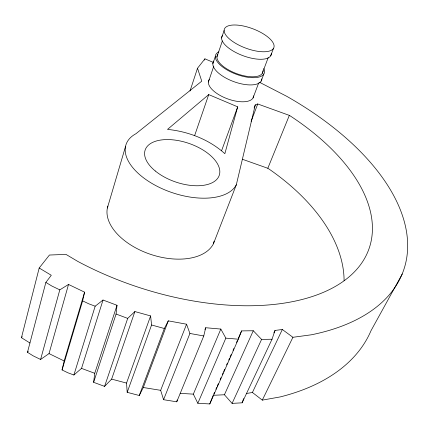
<?xml version="1.0" encoding="UTF-8"?>
<svg xmlns="http://www.w3.org/2000/svg" width="429" height="429" viewBox="0 0 429 429"><rect width="100%" height="100%" fill="white"/><g stroke="black" fill="none" stroke-linecap="round" stroke-linejoin="round"><path stroke-width="0.64" d="M259.502 82.282L286.69 96.289A251.533 134.626 18.7 0 1 311.304 334.802L292.916 337.291L282.33 329.504L275.021 330.443L272.029 339.221L261.583 339.419L253.271 330.743L241.597 330.904L238.336 339.2L209.776 403.941L197.833 403.281L225.842 338.143L220.833 329.07L205.695 327.729L203.764 335.971L176.753 401.807L163.572 399.699L189.908 333.456L186.556 324.211L168.297 320.849L143.297 387.505L139.269 395.506L127.188 392.326L151.576 324.989L150.606 315.932L134.883 311.561L111.637 379.123L104.579 386.379L93.613 382.314L116.077 314.033L117.01 305.282L103.019 300.032L95.168 306.204L73.885 375.005L67.798 372.753L62.055 369.948L64.162 360.971L84.599 292.176L68.522 284.448L59.803 289.865L40.589 359.47L33.124 355.823L27.483 352.306L45.86 282.416L51.282 275.279L39.189 268.002L49.437 255.035L65.986 254.397L77.821 261.433A209.497 111.218 18.7 0 0 341.709 282.459A209.497 111.218 18.7 0 0 290.894 116.345L289.339 115.385L257.738 103.968L255.276 104.907L254.097 108.028M93.613 382.314L94.745 373.294L117.01 305.282M62.055 369.948L82.62 300.852L84.599 292.176M107.867 206.092A56.14 32.652 18.3 0 0 148.868 253.754A56.14 32.652 18.3 0 0 213.444 243.758L236.32 184.792L255.276 104.907M176.753 401.807L177.209 399.978M213.444 243.758L214.092 241.178M29.966 343.002L21.45 337.709L39.189 268.002M237.698 106.853L224.855 153.684C209.223 139.543 188.369 131.483 167.524 129.392L208.719 94.6L237.698 106.853L221.578 150.735M40.589 359.47L49.024 353.593L68.522 284.448M107.368 208.017L125.515 146.579M73.885 375.005L81.531 368.393L103.019 300.032M190.009 91.002L197.512 68.238L204.923 58.837L213.545 62.478M204.51 60.092L204.923 58.837M212.838 63.749L215.299 56.489M221.568 38.004L224.115 30.475M104.579 386.379L127.697 318.388L134.883 311.561M208.371 82.057L213.808 66.071M216.908 56.966L222.351 40.959M194.605 135.687L208.719 94.6M209.776 403.941L213.208 395.313L224.426 394.75L232.089 403.378L242.133 402.815L243.634 398.562M127.188 392.326L126.534 383.07L150.606 315.932M139.269 395.506L164.334 328.517L168.297 320.849M253.046 97.962L258.698 82.931M262.323 73.284L268.205 57.631M261.17 81.07L263.856 73.933M270.704 55.781L273.493 48.391A26.421 10.301 20.6 0 0 241.688 25.67A26.421 10.301 20.6 0 0 232.153 41.093A26.421 10.301 20.6 0 0 273.493 48.391M251.104 121.391L257.738 103.968M163.572 399.699L160.661 390.326L186.556 324.211M344.09 280.7A199.791 118.061 18.1 0 0 269.305 169.235L267.819 168.281L289.339 115.385M204.939 329.585L205.695 327.729M197.833 403.281L193.345 394.138L220.833 329.07M213.744 394.095L214.548 392.272M215.889 389.237L216.688 387.414M217.224 386.197L218.297 383.767M220.174 379.515L220.978 377.692M222.313 374.651L223.118 372.828M223.654 371.616L224.726 369.187M226.598 364.929L227.402 363.106M228.743 360.07L229.547 358.247M230.083 357.03L231.151 354.601M233.027 350.348L233.832 348.525M236.508 342.449L237.312 340.626M238.385 338.197L241.597 330.904M224.426 394.75L253.271 330.743M232.089 403.378L261.583 339.419M273.895 332.856L275.021 330.443M242.133 402.815L272.029 339.221M246.637 393.473L252.418 392.476L282.33 329.504M252.418 392.476L262.307 400.123L292.916 337.291M402.263 273.97L370.988 330.727A239.698 142.685 18 0 1 280.121 396.938L262.307 400.123M27.483 352.306L28.244 351.228M21.45 337.709L22.222 336.652M180.196 393.361L193.345 394.138M225.842 338.143L238.336 339.2M143.297 387.505L160.661 390.326M189.908 333.456L203.764 335.971M111.637 379.123L126.534 383.07M151.576 324.989L164.334 328.517M242.331 159.239L267.819 168.281M81.531 368.393L94.745 373.294M95.168 306.204L88.723 303.786L82.62 300.852M116.077 314.033L127.697 318.388M59.803 289.865L51.871 286.046L45.86 282.416M49.024 353.593L64.162 360.971M197.512 68.238L201.759 81.178L135.955 133.714A58.773 30.663 18.9 0 0 157.545 186.508A58.773 30.663 18.9 0 0 236.32 184.792M253.695 95.86A23.858 10.521 20.3 0 1 227.418 98.799A23.858 10.521 20.3 0 1 209.293 79.462M262.934 70.715A24.281 10.098 20.5 0 1 237.039 73.777A24.281 10.098 20.5 0 1 217.798 54.478M271.326 53.684A26.287 10.446 20.6 0 1 242.846 55.636A26.287 10.446 20.6 0 1 222.501 35.435M261.829 78.882A25.826 10.929 20.4 0 1 233.569 81.553A25.826 10.929 20.4 0 1 213.808 61.063M263.776 68.527A25.954 10.795 20.5 0 1 236.277 74.276A25.954 10.795 20.5 0 1 218.822 51.888M155.266 170.978A39.146 20.404 18.9 0 0 218.409 177.198A39.146 20.404 18.9 0 0 172.925 139.849A39.146 20.404 18.9 0 0 155.266 170.978"/></g></svg>
